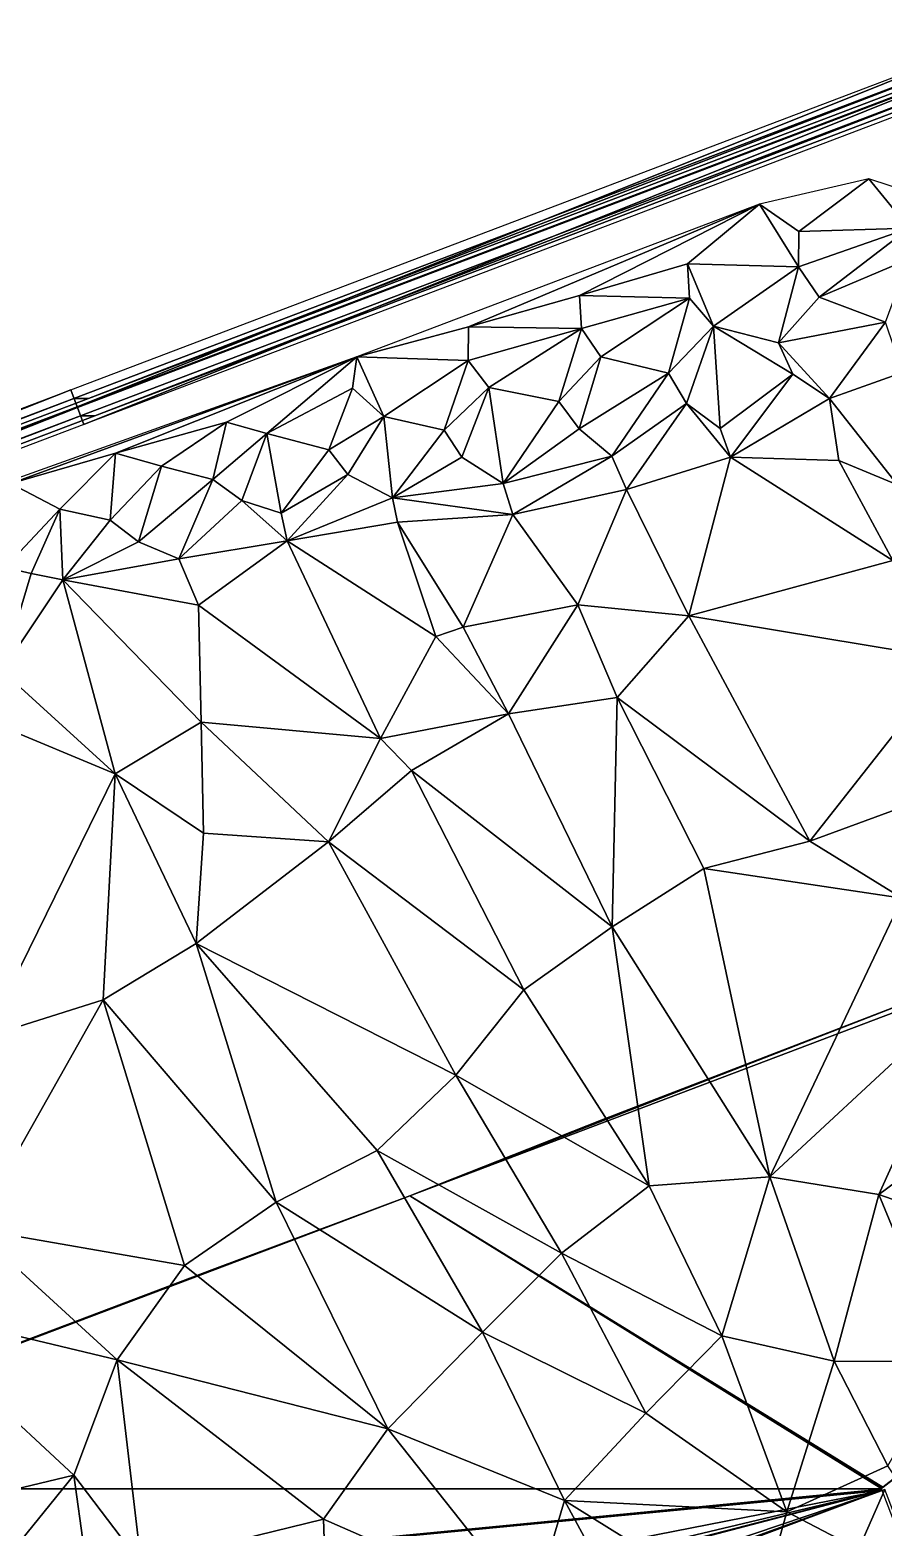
# Model space of a CAD drawing. Header units: metres. Extents: x -113 to 180, y -133 to 86.
# Drawn here: x 133.48 to 145.31, y 65.43 to 86.19 of the extents above; entities that cross this region are included whole.
import ezdxf

# ---------------------------------------------------------------- set-up
doc = ezdxf.new("R2010")
doc.units = ezdxf.units.M
for name, color, linetype, true_color in [('ASFALTO', 7, 'Continuous', 0x4a4b4e), ('MURO', 7, 'Continuous', 0xbdb7ab), ('PODOTACTIL', 7, 'Continuous', 0xc7bda4), ('TERRENO', 7, 'Continuous', 0x9a9179)]:
    doc.layers.add(name, color=color, linetype=linetype, true_color=true_color)

msp = doc.modelspace()

# ---------------------------------------------------------------- linework, layer by layer
at = {"layer": 'ASFALTO'}
for points in [[(161.785, 78.756, 80.587), (145.87, 72.795, 70.382), (138.744, 70.025, 70.358)], [(161.785, 78.756, 80.587), (138.744, 70.025, 70.358), (145.304, 65.984, 69.793)], [(161.785, 78.756, 80.587), (145.304, 65.984, 69.793), (145.307, 65.986, 69.793)], [(145.87, 72.795, 70.382), (141.396, 71.072, 70.283), (138.744, 70.025, 70.358)], [(138.744, 70.025, 70.358), (132.568, 67.701, 70.535), (128.01, 65.962, 70.727)], [(138.744, 70.025, 70.358), (128.01, 65.962, 70.727), (145.289, 65.961, 69.792)], [(138.744, 70.025, 70.358), (136, 68.999, 70.397), (132.568, 67.701, 70.535)], [(138.744, 70.025, 70.358), (145.289, 65.961, 69.792), (145.29, 65.965, 69.792)], [(138.744, 70.025, 70.358), (145.29, 65.965, 69.792), (145.291, 65.969, 69.792)], [(138.744, 70.025, 70.358), (145.291, 65.969, 69.792), (145.293, 65.972, 69.792)], [(138.744, 70.025, 70.358), (145.293, 65.972, 69.792), (145.295, 65.976, 69.792)], [(138.744, 70.025, 70.358), (145.295, 65.976, 69.792), (145.298, 65.979, 69.792)], [(138.744, 70.025, 70.358), (145.298, 65.979, 69.792), (145.301, 65.982, 69.793)], [(138.744, 70.025, 70.358), (145.301, 65.982, 69.793), (145.304, 65.984, 69.793)], [(145.291, 65.938, 69.79), (85.281, 50.203, 72.612), (69.189, 40.234, 73.977)], [(145.291, 65.938, 69.79), (69.189, 40.234, 73.977), (141.221, 64.462, 69.947)], [(145.291, 65.938, 69.79), (85.943, 50.398, 72.785), (85.281, 50.203, 72.612)], [(145.291, 65.938, 69.79), (91.074, 51.951, 72.212), (85.943, 50.398, 72.785)], [(145.291, 65.938, 69.79), (99.424, 55.021, 72.139), (91.074, 51.951, 72.212)], [(145.291, 65.938, 69.79), (109.935, 59, 71.988), (99.424, 55.021, 72.139)], [(145.291, 65.938, 69.79), (122.073, 63.709, 71.015), (109.935, 59, 71.988)], [(128.01, 65.962, 70.727), (122.073, 63.709, 71.015), (145.288, 65.957, 69.791)], [(122.073, 63.709, 71.015), (145.288, 65.954, 69.791), (145.288, 65.957, 69.791)], [(145.288, 65.95, 69.791), (145.288, 65.954, 69.791), (122.073, 63.709, 71.015)], [(145.289, 65.946, 69.79), (145.288, 65.95, 69.791), (122.073, 63.709, 71.015)], [(145.289, 65.942, 69.79), (145.289, 65.946, 69.79), (122.073, 63.709, 71.015)], [(145.291, 65.938, 69.79), (145.289, 65.942, 69.79), (122.073, 63.709, 71.015)], [(128.01, 65.962, 70.727), (145.288, 65.957, 69.791), (145.289, 65.961, 69.792)], [(145.291, 65.938, 69.79), (141.221, 64.462, 69.947), (141.225, 64.463, 69.947)], [(145.291, 65.938, 69.79), (141.225, 64.463, 69.947), (141.229, 64.464, 69.946)], [(145.291, 65.938, 69.79), (141.229, 64.464, 69.946), (141.233, 64.464, 69.946)], [(145.291, 65.938, 69.79), (141.233, 64.464, 69.946), (141.237, 64.464, 69.946)], [(145.941, 64.249, 69.666), (145.291, 65.938, 69.79), (141.237, 64.464, 69.946)]]:
    msp.add_3dface(points, dxfattribs=at)
at = {"layer": 'MURO'}
for points in [[(134.135, 80.963, 69.409), (134.046, 81.197, 69.438), (147.182, 86.188, 80.575)], [(134.135, 80.963, 69.409), (147.182, 86.188, 80.575), (147.271, 85.955, 80.575)], [(147.226, 86.071, 82.175), (134.09, 81.08, 71.024), (134.29, 81.08, 71.01)], [(134.09, 81.08, 69.424), (147.226, 86.071, 80.575), (147.226, 86.071, 82.175)], [(134.09, 81.08, 69.424), (147.226, 86.071, 82.175), (134.09, 81.08, 71.024)], [(134.29, 81.08, 71.01), (147.426, 86.071, 82.175), (147.226, 86.071, 82.175)], [(147.426, 86.071, 80.575), (134.29, 81.08, 69.41), (134.29, 81.08, 71.01)], [(147.426, 86.071, 80.575), (134.29, 81.08, 71.01), (147.426, 86.071, 82.175)], [(134.227, 80.72, 69.372), (134.138, 80.954, 69.408), (147.032, 85.853, 80.575)], [(147.077, 85.736, 82.175), (134.182, 80.837, 70.99), (134.382, 80.837, 70.975)], [(134.182, 80.837, 69.39), (147.077, 85.736, 80.575), (147.077, 85.736, 82.175)], [(134.182, 80.837, 69.39), (147.077, 85.736, 82.175), (134.182, 80.837, 70.99)], [(134.227, 80.72, 69.372), (147.032, 85.853, 80.575), (147.121, 85.619, 80.575)], [(134.382, 80.837, 70.975), (147.277, 85.736, 82.175), (147.077, 85.736, 82.175)], [(147.277, 85.736, 80.575), (134.382, 80.837, 69.375), (134.382, 80.837, 70.975)], [(147.277, 85.736, 80.575), (134.382, 80.837, 70.975), (147.277, 85.736, 82.175)], [(117.872, 74.797, 69.874), (117.784, 75.031, 69.908), (134.046, 81.197, 69.438)], [(117.872, 74.797, 69.874), (134.046, 81.197, 69.438), (134.134, 80.963, 69.41)], [(134.09, 81.08, 71.024), (117.828, 74.914, 71.491), (118.028, 74.914, 71.476)], [(117.828, 74.914, 69.891), (134.09, 81.08, 69.424), (134.09, 81.08, 71.024)], [(117.828, 74.914, 69.891), (134.09, 81.08, 71.024), (117.828, 74.914, 71.491)], [(117.964, 74.554, 69.838), (117.876, 74.788, 69.873), (134.138, 80.954, 69.408)], [(117.964, 74.554, 69.838), (134.138, 80.954, 69.408), (134.227, 80.72, 69.372)], [(118.028, 74.914, 71.476), (134.29, 81.08, 71.01), (134.09, 81.08, 71.024)], [(134.29, 81.08, 69.41), (118.028, 74.914, 69.876), (118.028, 74.914, 71.476)], [(134.29, 81.08, 69.41), (118.028, 74.914, 71.476), (134.29, 81.08, 71.01)], [(134.09, 81.08, 69.424), (134.29, 81.08, 69.41), (134.29, 81.08, 71.01)], [(134.09, 81.08, 69.424), (134.29, 81.08, 71.01), (134.09, 81.08, 71.024)], [(134.29, 81.08, 69.41), (134.09, 81.08, 69.424), (134.09, 81.08, 71.024)], [(134.29, 81.08, 69.41), (134.09, 81.08, 71.024), (134.29, 81.08, 71.01)], [(134.182, 80.837, 70.99), (117.92, 74.671, 71.456), (118.12, 74.671, 71.441)], [(117.92, 74.671, 69.856), (134.182, 80.837, 69.39), (134.182, 80.837, 70.99)], [(117.92, 74.671, 69.856), (134.182, 80.837, 70.99), (117.92, 74.671, 71.456)], [(118.12, 74.671, 71.441), (134.382, 80.837, 70.975), (134.182, 80.837, 70.99)], [(134.382, 80.837, 69.375), (118.12, 74.671, 69.841), (118.12, 74.671, 71.441)], [(134.382, 80.837, 69.375), (118.12, 74.671, 71.441), (134.382, 80.837, 70.975)], [(134.182, 80.837, 69.39), (134.382, 80.837, 69.375), (134.382, 80.837, 70.975)], [(134.182, 80.837, 69.39), (134.382, 80.837, 70.975), (134.182, 80.837, 70.99)], [(134.382, 80.837, 69.375), (134.182, 80.837, 69.39), (134.182, 80.837, 70.99)], [(134.382, 80.837, 69.375), (134.182, 80.837, 70.99), (134.382, 80.837, 70.975)]]:
    msp.add_3dface(points, dxfattribs=at)
at = {"layer": 'PODOTACTIL'}
for points in [[(145.328, 65.952, 69.923), (141.235, 64.424, 70.078), (144.302, 63.619, 69.887)], [(144.302, 63.619, 69.887), (145.978, 64.264, 69.797), (145.328, 65.952, 69.923)]]:
    msp.add_3dface(points, dxfattribs=at)
at = {"layer": 'TERRENO'}
for points in [[(144.137, 83.392, 69.2), (145.11, 84.123, 69), (143.591, 83.771, 69)], [(145.667, 83.442, 69.2), (145.11, 84.123, 69), (144.137, 83.392, 69.2)], [(145.11, 84.123, 69), (145.667, 83.442, 69.2), (146.586, 83.638, 69)], [(139.557, 82.073, 69.2), (143.591, 83.771, 69), (138.012, 81.657, 69.2)], [(139.557, 82.073, 69.2), (141.1, 82.505, 69.2), (143.591, 83.771, 69)], [(141.1, 82.505, 69.2), (142.594, 82.944, 69.2), (143.591, 83.771, 69)], [(142.594, 82.944, 69.2), (144.132, 82.903, 69.4), (143.591, 83.771, 69)], [(144.132, 82.903, 69.4), (144.137, 83.392, 69.2), (143.591, 83.771, 69)], [(145.667, 83.442, 69.2), (144.132, 82.903, 69.4), (144.421, 82.485, 69.6)], [(144.132, 82.903, 69.4), (145.667, 83.442, 69.2), (144.137, 83.392, 69.2)], [(145.663, 83.012, 69.4), (145.667, 83.442, 69.2), (144.421, 82.485, 69.6)], [(142.622, 82.468, 69.4), (142.594, 82.944, 69.2), (141.1, 82.505, 69.2)], [(142.953, 82.081, 69.6), (144.132, 82.903, 69.4), (142.594, 82.944, 69.2)], [(142.953, 82.081, 69.6), (142.594, 82.944, 69.2), (142.622, 82.468, 69.4)], [(142.953, 82.081, 69.6), (143.856, 81.848, 69.8), (144.132, 82.903, 69.4)], [(144.132, 82.903, 69.4), (143.856, 81.848, 69.8), (144.421, 82.485, 69.6)], [(145.338, 82.137, 69.8), (145.663, 83.012, 69.4), (144.421, 82.485, 69.6)], [(139.557, 82.073, 69.2), (141.126, 82.048, 69.4), (141.1, 82.505, 69.2)], [(141.126, 82.048, 69.4), (142.622, 82.468, 69.4), (141.1, 82.505, 69.2)], [(141.126, 82.048, 69.4), (141.393, 81.658, 69.6), (142.622, 82.468, 69.4)], [(141.393, 81.658, 69.6), (142.33, 81.429, 69.8), (142.622, 82.468, 69.4)], [(142.33, 81.429, 69.8), (142.953, 82.081, 69.6), (142.622, 82.468, 69.4)], [(143.856, 81.848, 69.8), (145.338, 82.137, 69.8), (144.421, 82.485, 69.6)], [(139.556, 81.603, 69.4), (139.557, 82.073, 69.2), (138.012, 81.657, 69.2)], [(139.556, 81.603, 69.4), (141.126, 82.048, 69.4), (139.557, 82.073, 69.2)], [(141.126, 82.048, 69.4), (139.556, 81.603, 69.4), (139.84, 81.23, 69.6)], [(140.811, 81.036, 69.8), (141.126, 82.048, 69.4), (139.84, 81.23, 69.6)], [(141.393, 81.658, 69.6), (141.126, 82.048, 69.4), (140.811, 81.036, 69.8)], [(142.581, 81.01, 70), (142.953, 82.081, 69.6), (142.33, 81.429, 69.8)], [(142.953, 82.081, 69.6), (142.581, 81.01, 70), (143.049, 80.662, 70.2)], [(142.953, 82.081, 69.6), (143.049, 80.662, 70.2), (144.054, 81.416, 70)], [(143.856, 81.848, 69.8), (142.953, 82.081, 69.6), (144.054, 81.416, 70)], [(143.856, 81.848, 69.8), (144.564, 81.079, 70.2), (145.338, 82.137, 69.8)], [(144.564, 81.079, 70.2), (145.574, 81.437, 70), (145.338, 82.137, 69.8)], [(144.564, 81.079, 70.2), (143.856, 81.848, 69.8), (144.054, 81.416, 70)], [(131.68, 79.392, 69.4), (133.215, 79.9, 69.4), (138.012, 81.657, 69.2)], [(133.215, 79.9, 69.4), (134.666, 80.321, 69.4), (138.012, 81.657, 69.2)], [(134.666, 80.321, 69.4), (136.205, 80.751, 69.4), (138.012, 81.657, 69.2)], [(136.205, 80.751, 69.4), (136.765, 80.594, 69.6), (138.012, 81.657, 69.2)], [(136.765, 80.594, 69.6), (137.951, 81.223, 69.4), (138.012, 81.657, 69.2)], [(137.951, 81.223, 69.4), (138.388, 80.829, 69.6), (138.012, 81.657, 69.2)], [(138.388, 80.829, 69.6), (139.556, 81.603, 69.4), (138.012, 81.657, 69.2)], [(139.556, 81.603, 69.4), (138.388, 80.829, 69.6), (139.222, 80.641, 69.8)], [(139.556, 81.603, 69.4), (139.222, 80.641, 69.8), (139.84, 81.23, 69.6)], [(141.095, 80.659, 70), (141.393, 81.658, 69.6), (140.811, 81.036, 69.8)], [(141.095, 80.659, 70), (142.33, 81.429, 69.8), (141.393, 81.658, 69.6)], [(142.33, 81.429, 69.8), (141.095, 80.659, 70), (141.547, 80.278, 70.2)], [(142.581, 81.01, 70), (142.33, 81.429, 69.8), (141.547, 80.278, 70.2)], [(143.049, 80.662, 70.2), (143.192, 80.264, 70.4), (144.054, 81.416, 70)], [(143.192, 80.264, 70.4), (144.564, 81.079, 70.2), (144.054, 81.416, 70)], [(144.564, 81.079, 70.2), (145.505, 79.881, 70.2), (145.574, 81.437, 70)], [(136.765, 80.594, 69.6), (137.622, 80.367, 69.8), (137.951, 81.223, 69.4)], [(137.622, 80.367, 69.8), (138.388, 80.829, 69.6), (137.951, 81.223, 69.4)], [(139.222, 80.641, 69.8), (139.466, 80.267, 70), (139.84, 81.23, 69.6)], [(139.466, 80.267, 70), (140.038, 79.902, 70.2), (139.84, 81.23, 69.6)], [(140.038, 79.902, 70.2), (140.811, 81.036, 69.8), (139.84, 81.23, 69.6)], [(140.038, 79.902, 70.2), (141.095, 80.659, 70), (140.811, 81.036, 69.8)], [(141.748, 79.815, 70.4), (142.581, 81.01, 70), (141.547, 80.278, 70.2)], [(143.192, 80.264, 70.4), (142.581, 81.01, 70), (141.748, 79.815, 70.4)], [(142.581, 81.01, 70), (143.192, 80.264, 70.4), (143.049, 80.662, 70.2)], [(144.564, 81.079, 70.2), (143.192, 80.264, 70.4), (144.692, 80.22, 70.4)], [(145.505, 79.881, 70.2), (144.564, 81.079, 70.2), (144.692, 80.22, 70.4)], [(135.304, 80.141, 69.6), (136.205, 80.751, 69.4), (134.666, 80.321, 69.4)], [(136.015, 79.954, 69.8), (136.205, 80.751, 69.4), (135.304, 80.141, 69.6)], [(136.015, 79.954, 69.8), (136.765, 80.594, 69.6), (136.205, 80.751, 69.4)], [(137.889, 80.023, 70), (138.388, 80.829, 69.6), (137.622, 80.367, 69.8)], [(137.889, 80.023, 70), (138.506, 79.7, 70.2), (138.388, 80.829, 69.6)], [(138.388, 80.829, 69.6), (138.506, 79.7, 70.2), (139.222, 80.641, 69.8)], [(136.765, 80.594, 69.6), (136.015, 79.954, 69.8), (136.419, 79.663, 70)], [(136.962, 79.49, 70.2), (136.765, 80.594, 69.6), (136.419, 79.663, 70)], [(136.765, 80.594, 69.6), (136.962, 79.49, 70.2), (137.622, 80.367, 69.8)], [(139.222, 80.641, 69.8), (138.506, 79.7, 70.2), (139.466, 80.267, 70)], [(141.095, 80.659, 70), (140.038, 79.902, 70.2), (141.547, 80.278, 70.2)], [(136.962, 79.49, 70.2), (137.889, 80.023, 70), (137.622, 80.367, 69.8)], [(133.215, 79.9, 69.4), (133.894, 79.542, 69.6), (134.666, 80.321, 69.4)], [(133.894, 79.542, 69.6), (134.591, 79.392, 69.8), (134.666, 80.321, 69.4)], [(134.591, 79.392, 69.8), (135.304, 80.141, 69.6), (134.666, 80.321, 69.4)], [(135.304, 80.141, 69.6), (134.591, 79.392, 69.8), (134.985, 79.09, 70)], [(136.015, 79.954, 69.8), (135.304, 80.141, 69.6), (134.985, 79.09, 70)], [(138.506, 79.7, 70.2), (140.038, 79.902, 70.2), (139.466, 80.267, 70)], [(140.038, 79.902, 70.2), (140.174, 79.471, 70.4), (141.547, 80.278, 70.2)], [(140.174, 79.471, 70.4), (141.748, 79.815, 70.4), (141.547, 80.278, 70.2)], [(142.615, 78.065, 70.6), (143.192, 80.264, 70.4), (141.748, 79.815, 70.4)], [(145.44, 78.834, 70.4), (143.192, 80.264, 70.4), (142.615, 78.065, 70.6)], [(143.192, 80.264, 70.4), (145.44, 78.834, 70.4), (144.692, 80.22, 70.4)], [(145.44, 78.834, 70.4), (145.505, 79.881, 70.2), (144.692, 80.22, 70.4)], [(135.544, 78.857, 70.2), (136.015, 79.954, 69.8), (134.985, 79.09, 70)], [(136.015, 79.954, 69.8), (135.544, 78.857, 70.2), (136.419, 79.663, 70)], [(137.889, 80.023, 70), (136.962, 79.49, 70.2), (137.045, 79.105, 70.4)], [(138.506, 79.7, 70.2), (137.889, 80.023, 70), (137.045, 79.105, 70.4)], [(133.138, 78.735, 69.8), (133.894, 79.542, 69.6), (133.215, 79.9, 69.4)], [(140.038, 79.902, 70.2), (138.506, 79.7, 70.2), (140.174, 79.471, 70.4)], [(141.748, 79.815, 70.4), (140.174, 79.471, 70.4), (141.077, 78.218, 70.6)], [(142.615, 78.065, 70.6), (141.748, 79.815, 70.4), (141.077, 78.218, 70.6)], [(133.894, 79.542, 69.6), (133.138, 78.735, 69.8), (133.497, 78.654, 70)], [(133.938, 78.563, 70.2), (133.894, 79.542, 69.6), (133.497, 78.654, 70)], [(134.591, 79.392, 69.8), (133.894, 79.542, 69.6), (133.938, 78.563, 70.2)], [(136.419, 79.663, 70), (135.544, 78.857, 70.2), (137.045, 79.105, 70.4)], [(136.962, 79.49, 70.2), (136.419, 79.663, 70), (137.045, 79.105, 70.4)], [(138.506, 79.7, 70.2), (137.045, 79.105, 70.4), (138.575, 79.366, 70.4)], [(140.174, 79.471, 70.4), (138.506, 79.7, 70.2), (138.575, 79.366, 70.4)], [(134.591, 79.392, 69.8), (133.938, 78.563, 70.2), (134.985, 79.09, 70)], [(137.045, 79.105, 70.4), (139.105, 77.777, 70.6), (138.575, 79.366, 70.4)], [(139.486, 77.91, 70.6), (140.174, 79.471, 70.4), (138.575, 79.366, 70.4)], [(139.105, 77.777, 70.6), (139.486, 77.91, 70.6), (138.575, 79.366, 70.4)], [(140.174, 79.471, 70.4), (139.486, 77.91, 70.6), (141.077, 78.218, 70.6)], [(133.938, 78.563, 70.2), (135.544, 78.857, 70.2), (134.985, 79.09, 70)], [(135.544, 78.857, 70.2), (135.815, 78.211, 70.4), (137.045, 79.105, 70.4)], [(135.815, 78.211, 70.4), (138.34, 76.365, 70.6), (137.045, 79.105, 70.4)], [(138.34, 76.365, 70.6), (139.105, 77.777, 70.6), (137.045, 79.105, 70.4)], [(133.138, 78.735, 69.8), (133.094, 77.301, 70.2), (133.497, 78.654, 70)], [(135.815, 78.211, 70.4), (135.544, 78.857, 70.2), (133.938, 78.563, 70.2)], [(145.44, 78.834, 70.4), (142.615, 78.065, 70.6), (146.272, 77.462, 70.4)], [(133.094, 77.301, 70.2), (133.938, 78.563, 70.2), (133.497, 78.654, 70)], [(134.664, 75.874, 70.2), (133.938, 78.563, 70.2), (133.094, 77.301, 70.2)], [(134.664, 75.874, 70.2), (135.853, 76.591, 70.4), (133.938, 78.563, 70.2)], [(135.853, 76.591, 70.4), (135.815, 78.211, 70.4), (133.938, 78.563, 70.2)], [(138.34, 76.365, 70.6), (135.815, 78.211, 70.4), (135.853, 76.591, 70.4)], [(141.077, 78.218, 70.6), (139.486, 77.91, 70.6), (140.114, 76.706, 70.6)], [(141.62, 76.931, 70.6), (141.077, 78.218, 70.6), (140.114, 76.706, 70.6)], [(141.62, 76.931, 70.6), (142.615, 78.065, 70.6), (141.077, 78.218, 70.6)], [(142.615, 78.065, 70.6), (141.62, 76.931, 70.6), (144.29, 74.941, 70.4)], [(142.615, 78.065, 70.6), (144.29, 74.941, 70.4), (146.272, 77.462, 70.4)], [(139.486, 77.91, 70.6), (139.105, 77.777, 70.6), (140.114, 76.706, 70.6)], [(139.105, 77.777, 70.6), (138.34, 76.365, 70.6), (140.114, 76.706, 70.6)], [(144.29, 74.941, 70.4), (146.957, 75.919, 70.4), (146.272, 77.462, 70.4)], [(131.379, 77.242, 70.2), (134.664, 75.874, 70.2), (133.094, 77.301, 70.2)], [(134.664, 75.874, 70.2), (131.379, 77.242, 70.2), (132.867, 72.23, 70.4)], [(141.55, 73.752, 70.4), (141.62, 76.931, 70.6), (140.114, 76.706, 70.6)], [(141.62, 76.931, 70.6), (141.55, 73.752, 70.4), (142.822, 74.561, 70.4)], [(144.29, 74.941, 70.4), (141.62, 76.931, 70.6), (142.822, 74.561, 70.4)], [(138.34, 76.365, 70.6), (138.768, 75.919, 70.6), (140.114, 76.706, 70.6)], [(138.768, 75.919, 70.6), (141.55, 73.752, 70.4), (140.114, 76.706, 70.6)], [(134.664, 75.874, 70.2), (135.886, 75.053, 70.4), (135.853, 76.591, 70.4)], [(135.886, 75.053, 70.4), (137.62, 74.931, 70.6), (135.853, 76.591, 70.4)], [(137.62, 74.931, 70.6), (138.34, 76.365, 70.6), (135.853, 76.591, 70.4)], [(138.768, 75.919, 70.6), (138.34, 76.365, 70.6), (137.62, 74.931, 70.6)], [(134.664, 75.874, 70.2), (132.867, 72.23, 70.4), (134.496, 72.741, 70.4)], [(135.783, 73.521, 70.4), (134.664, 75.874, 70.2), (134.496, 72.741, 70.4)], [(135.886, 75.053, 70.4), (134.664, 75.874, 70.2), (135.783, 73.521, 70.4)], [(138.768, 75.919, 70.6), (137.62, 74.931, 70.6), (140.324, 72.88, 70.4)], [(141.55, 73.752, 70.4), (138.768, 75.919, 70.6), (140.324, 72.88, 70.4)], [(146.957, 75.919, 70.4), (144.29, 74.941, 70.4), (145.572, 74.15, 70.4)], [(137.62, 74.931, 70.6), (135.886, 75.053, 70.4), (135.783, 73.521, 70.4)], [(145.572, 74.15, 70.4), (144.29, 74.941, 70.4), (142.822, 74.561, 70.4)], [(139.382, 71.695, 70.4), (137.62, 74.931, 70.6), (135.783, 73.521, 70.4)], [(137.62, 74.931, 70.6), (139.382, 71.695, 70.4), (140.324, 72.88, 70.4)], [(142.822, 74.561, 70.4), (141.55, 73.752, 70.4), (143.736, 70.288, 70.2)], [(145.572, 74.15, 70.4), (142.822, 74.561, 70.4), (143.736, 70.288, 70.2)], [(146.527, 72.875, 70.4), (145.572, 74.15, 70.4), (143.736, 70.288, 70.2)], [(141.55, 73.752, 70.4), (140.324, 72.88, 70.4), (142.063, 70.162, 70.2)], [(141.55, 73.752, 70.4), (142.063, 70.162, 70.2), (143.736, 70.288, 70.2)], [(136.895, 69.934, 70.4), (135.783, 73.521, 70.4), (134.496, 72.741, 70.4)], [(138.293, 70.652, 70.4), (135.783, 73.521, 70.4), (136.895, 69.934, 70.4)], [(138.293, 70.652, 70.4), (139.382, 71.695, 70.4), (135.783, 73.521, 70.4)], [(140.324, 72.88, 70.4), (139.382, 71.695, 70.4), (142.063, 70.162, 70.2)], [(145.248, 70.043, 70.2), (146.527, 72.875, 70.4), (143.736, 70.288, 70.2)], [(147.287, 71.555, 70.4), (146.527, 72.875, 70.4), (145.248, 70.043, 70.2)], [(132.702, 69.566, 70.6), (135.622, 69.057, 70.4), (134.496, 72.741, 70.4)], [(132.867, 72.23, 70.4), (132.702, 69.566, 70.6), (134.496, 72.741, 70.4)], [(135.622, 69.057, 70.4), (136.895, 69.934, 70.4), (134.496, 72.741, 70.4)], [(139.382, 71.695, 70.4), (138.293, 70.652, 70.4), (140.847, 69.228, 70.2)], [(139.382, 71.695, 70.4), (140.847, 69.228, 70.2), (142.063, 70.162, 70.2)], [(146.689, 69.54, 70.2), (147.287, 71.555, 70.4), (145.248, 70.043, 70.2)], [(138.293, 70.652, 70.4), (136.895, 69.934, 70.4), (139.755, 68.135, 70.2)], [(140.847, 69.228, 70.2), (138.293, 70.652, 70.4), (139.755, 68.135, 70.2)], [(140.847, 69.228, 70.2), (143.07, 68.085, 70), (142.063, 70.162, 70.2)], [(142.063, 70.162, 70.2), (143.07, 68.085, 70), (143.736, 70.288, 70.2)], [(143.07, 68.085, 70), (144.627, 67.731, 70), (143.736, 70.288, 70.2)], [(144.627, 67.731, 70), (145.248, 70.043, 70.2), (143.736, 70.288, 70.2)], [(146.201, 67.728, 70), (145.248, 70.043, 70.2), (144.627, 67.731, 70)], [(146.201, 67.728, 70), (146.689, 69.54, 70.2), (145.248, 70.043, 70.2)], [(138.44, 66.795, 70.2), (136.895, 69.934, 70.4), (135.622, 69.057, 70.4)], [(136.895, 69.934, 70.4), (138.44, 66.795, 70.2), (139.755, 68.135, 70.2)], [(131.56, 68.5, 70.6), (134.688, 67.75, 70.4), (132.702, 69.566, 70.6)], [(132.702, 69.566, 70.6), (134.688, 67.75, 70.4), (135.622, 69.057, 70.4)], [(142.015, 67.012, 70), (140.847, 69.228, 70.2), (139.755, 68.135, 70.2)], [(142.015, 67.012, 70), (143.07, 68.085, 70), (140.847, 69.228, 70.2)], [(134.688, 67.75, 70.4), (138.44, 66.795, 70.2), (135.622, 69.057, 70.4)], [(134.087, 66.149, 70.4), (131.56, 68.5, 70.6), (131.408, 65.511, 70.6)], [(131.56, 68.5, 70.6), (134.087, 66.149, 70.4), (134.688, 67.75, 70.4)], [(138.44, 66.795, 70.2), (140.89, 65.799, 70), (139.755, 68.135, 70.2)], [(140.89, 65.799, 70), (142.015, 67.012, 70), (139.755, 68.135, 70.2)], [(143.971, 65.641, 69.8), (143.07, 68.085, 70), (142.015, 67.012, 70)], [(143.07, 68.085, 70), (143.971, 65.641, 69.8), (144.627, 67.731, 70)], [(134.087, 66.149, 70.4), (135.023, 64.922, 70.4), (134.688, 67.75, 70.4)], [(138.44, 66.795, 70.2), (134.688, 67.75, 70.4), (137.548, 65.543, 70.2)], [(134.688, 67.75, 70.4), (135.023, 64.922, 70.4), (137.548, 65.543, 70.2)], [(143.971, 65.641, 69.8), (145.371, 66.282, 69.8), (144.627, 67.731, 70)], [(145.371, 66.282, 69.8), (146.201, 67.728, 70), (144.627, 67.731, 70)], [(143.971, 65.641, 69.8), (142.015, 67.012, 70), (140.89, 65.799, 70)], [(138.44, 66.795, 70.2), (137.548, 65.543, 70.2), (140.435, 64.273, 70)], [(140.89, 65.799, 70), (138.44, 66.795, 70.2), (140.435, 64.273, 70)], [(145.371, 66.282, 69.8), (143.971, 65.641, 69.8), (146.791, 64.168, 69.6)], [(132.774, 64.529, 70.6), (134.087, 66.149, 70.4), (131.408, 65.511, 70.6)], [(134.375, 64.083, 70.6), (134.087, 66.149, 70.4), (132.774, 64.529, 70.6)], [(134.087, 66.149, 70.4), (134.375, 64.083, 70.6), (135.023, 64.922, 70.4)], [(140.89, 65.799, 70), (140.435, 64.273, 70), (142.341, 63.119, 69.8)], [(143.557, 64.141, 69.8), (140.89, 65.799, 70), (142.341, 63.119, 69.8)], [(143.971, 65.641, 69.8), (140.89, 65.799, 70), (143.557, 64.141, 69.8)], [(143.971, 65.641, 69.8), (143.557, 64.141, 69.8), (146.791, 64.168, 69.6)], [(135.023, 64.922, 70.4), (137.6, 64.023, 70.2), (137.548, 65.543, 70.2)], [(137.548, 65.543, 70.2), (137.6, 64.023, 70.2), (140.435, 64.273, 70)]]:
    msp.add_3dface(points, dxfattribs=at)

doc.saveas('drawing.dxf')
